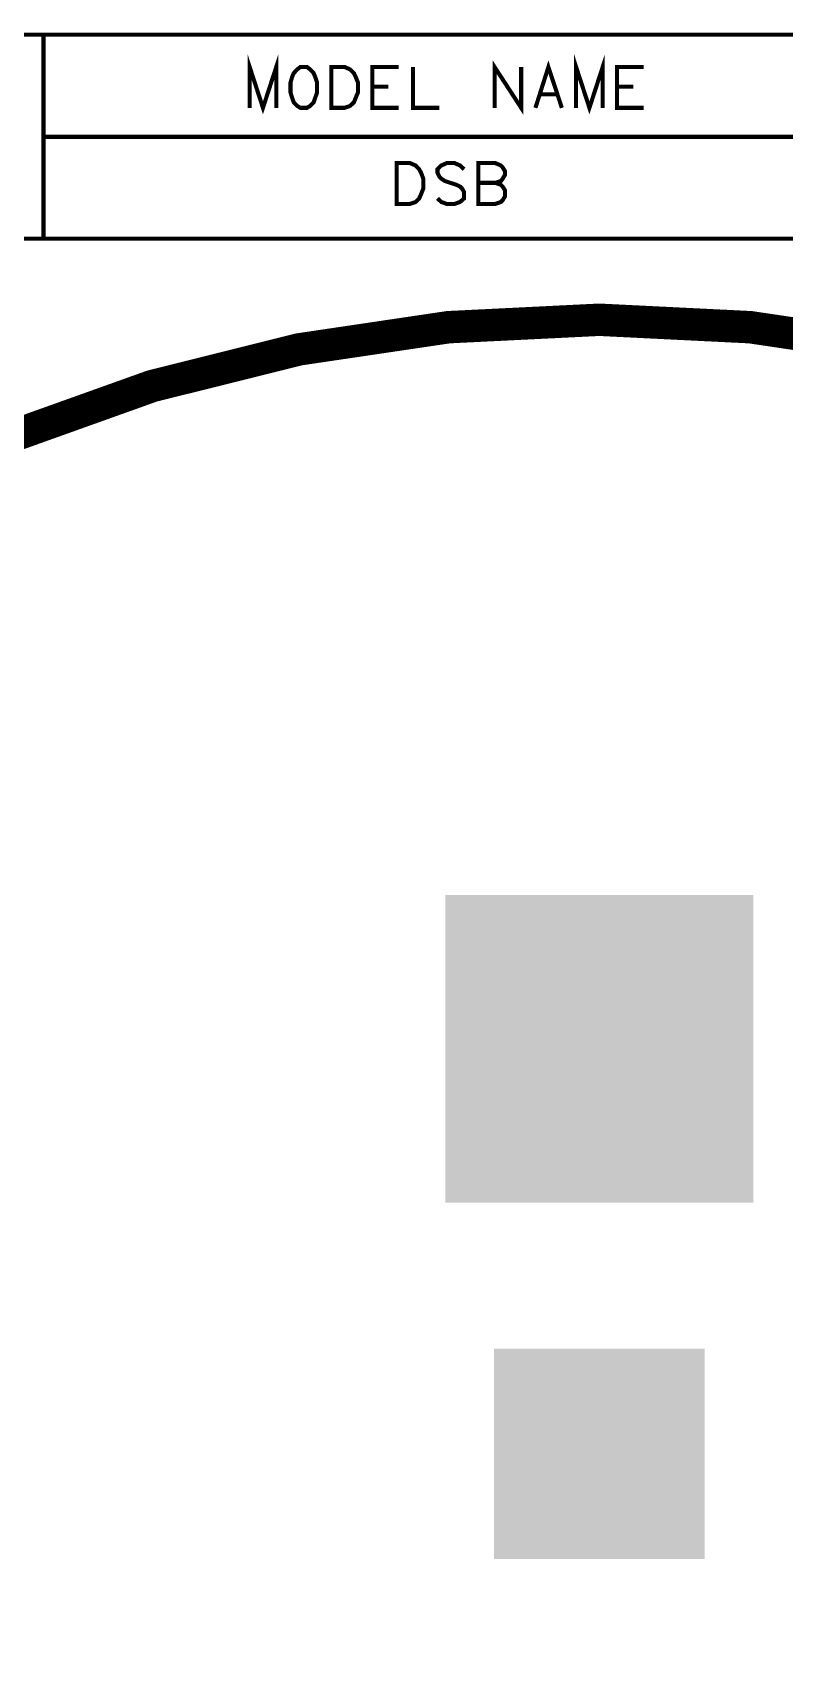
# Model space of a CAD drawing. Extents: x -0.1 to 19.1, y -0.1 to 48.8.
# Drawn here: x 6 to 10.64, y 38.67 to 48.77 of the extents above; entities that cross this region are included whole.
import ezdxf

# ---------------------------------------------------------------- set-up
doc = ezdxf.new("R2010")
doc.units = 0
doc.layers.get('0').update_dxf_attribs({"linetype": 'CONTINUOUS'})
doc.layers.add('08_ASSY2_GBR', color=7, linetype='CONTINUOUS')

# ---------------------------------------------------------------- blocks, each defined once
blk = doc.blocks.new('SQUARE_12')
blk.add_solid([(0.95, 0.95), (0.95, -0.95), (-0.95, 0.95), (-0.95, -0.95)])
blk = doc.blocks.new('SQUARE_14')
blk.add_solid([(0.65, 0.65), (0.65, -0.65), (-0.65, 0.65), (-0.65, -0.65)])

msp = doc.modelspace()

# ---------------------------------------------------------------- linework, layer by layer
at = {"layer": '08_ASSY2_GBR'}
for points, const_width in [([(6.071, 48.759), (0, 48.759), (0, 47.5), (6.071, 47.5)], 0.02518), ([(6.071, 48.759), (18.974, 48.759)], 0.02518), ([(6.071, 48.759), (6.071, 47.5)], 0.02518), ([(7.343, 48.308), (7.343, 48.56), (7.425, 48.308), (7.507, 48.56), (7.507, 48.308)], 0.02518), ([(8.854, 48.308), (8.854, 48.56), (9.018, 48.308), (9.018, 48.56)], 0.02518), ([(9.106, 48.308), (9.186, 48.56), (9.269, 48.308)], 0.02518), ([(9.357, 48.308), (9.357, 48.56), (9.439, 48.308), (9.521, 48.56), (9.521, 48.308)], 0.02518), ([(7.656, 48.56), (7.636, 48.545), (7.615, 48.522), (7.605, 48.499), (7.595, 48.464), (7.595, 48.403), (7.605, 48.369), (7.615, 48.342), (7.636, 48.32), (7.656, 48.308), (7.697, 48.308), (7.716, 48.32), (7.738, 48.342), (7.747, 48.369), (7.759, 48.403), (7.759, 48.464), (7.747, 48.499), (7.738, 48.522), (7.716, 48.545), (7.697, 48.56), (7.656, 48.56)], 0.02518), ([(7.847, 48.56), (7.929, 48.56), (7.963, 48.545), (7.986, 48.522), (7.997, 48.499), (8.011, 48.464), (8.011, 48.403), (7.997, 48.369), (7.986, 48.342), (7.963, 48.32), (7.929, 48.308), (7.847, 48.308), (7.847, 48.56)], 0.02518), ([(8.262, 48.56), (8.099, 48.56), (8.099, 48.308), (8.262, 48.308)], 0.02518), ([(8.35, 48.56), (8.35, 48.308), (8.514, 48.308)], 0.02518), ([(9.773, 48.56), (9.609, 48.56), (9.609, 48.308), (9.773, 48.308)], 0.02518), ([(8.099, 48.438), (8.199, 48.438)], 0.02518), ([(9.135, 48.392), (9.238, 48.392)], 0.02518), ([(9.609, 48.438), (9.709, 48.438)], 0.02518), ([(6.071, 48.129), (18.974, 48.129)], 0.02518), ([(8.25, 47.967), (8.332, 47.967), (8.367, 47.952), (8.389, 47.929), (8.401, 47.906), (8.414, 47.871), (8.414, 47.81), (8.401, 47.776), (8.389, 47.749), (8.367, 47.727), (8.332, 47.715), (8.25, 47.715), (8.25, 47.967)], 0.02518), ([(8.666, 47.929), (8.641, 47.952), (8.607, 47.967), (8.559, 47.967), (8.525, 47.952), (8.502, 47.929), (8.502, 47.906), (8.514, 47.883), (8.525, 47.871), (8.548, 47.856), (8.618, 47.833), (8.641, 47.822), (8.653, 47.81), (8.666, 47.788), (8.666, 47.749), (8.641, 47.727), (8.607, 47.715), (8.559, 47.715), (8.525, 47.727), (8.502, 47.749)], 0.02518), ([(8.754, 47.845), (8.859, 47.845), (8.893, 47.833), (8.904, 47.822), (8.918, 47.799), (8.918, 47.761), (8.904, 47.738), (8.893, 47.727), (8.859, 47.715), (8.754, 47.715), (8.754, 47.967), (8.859, 47.967), (8.893, 47.952), (8.904, 47.94), (8.918, 47.917), (8.918, 47.894), (8.904, 47.871), (8.893, 47.856), (8.859, 47.845)], 0.02518), ([(18.974, 47.5), (6.071, 47.5)], 0.02518), ([(0.046, 38.431), (0.183, 39.353), (0.409, 40.258), (0.723, 41.135), (1.122, 41.978), (1.601, 42.778), (2.156, 43.527), (2.782, 44.218), (3.473, 44.844), (4.222, 45.399), (5.022, 45.878), (5.865, 46.277), (6.742, 46.591), (7.647, 46.817), (8.569, 46.954), (9.5, 47), (10.431, 46.954), (11.353, 46.817)], 0.2)]:
    msp.add_lwpolyline(points, dxfattribs=dict(at, const_width=const_width))

# ---------------------------------------------------------------- block references
for name, p in [('SQUARE_12', (9.5, 42.5)), ('SQUARE_14', (9.5, 40))]:
    msp.add_blockref(name, p, dxfattribs=at)

doc.saveas('drawing.dxf')
